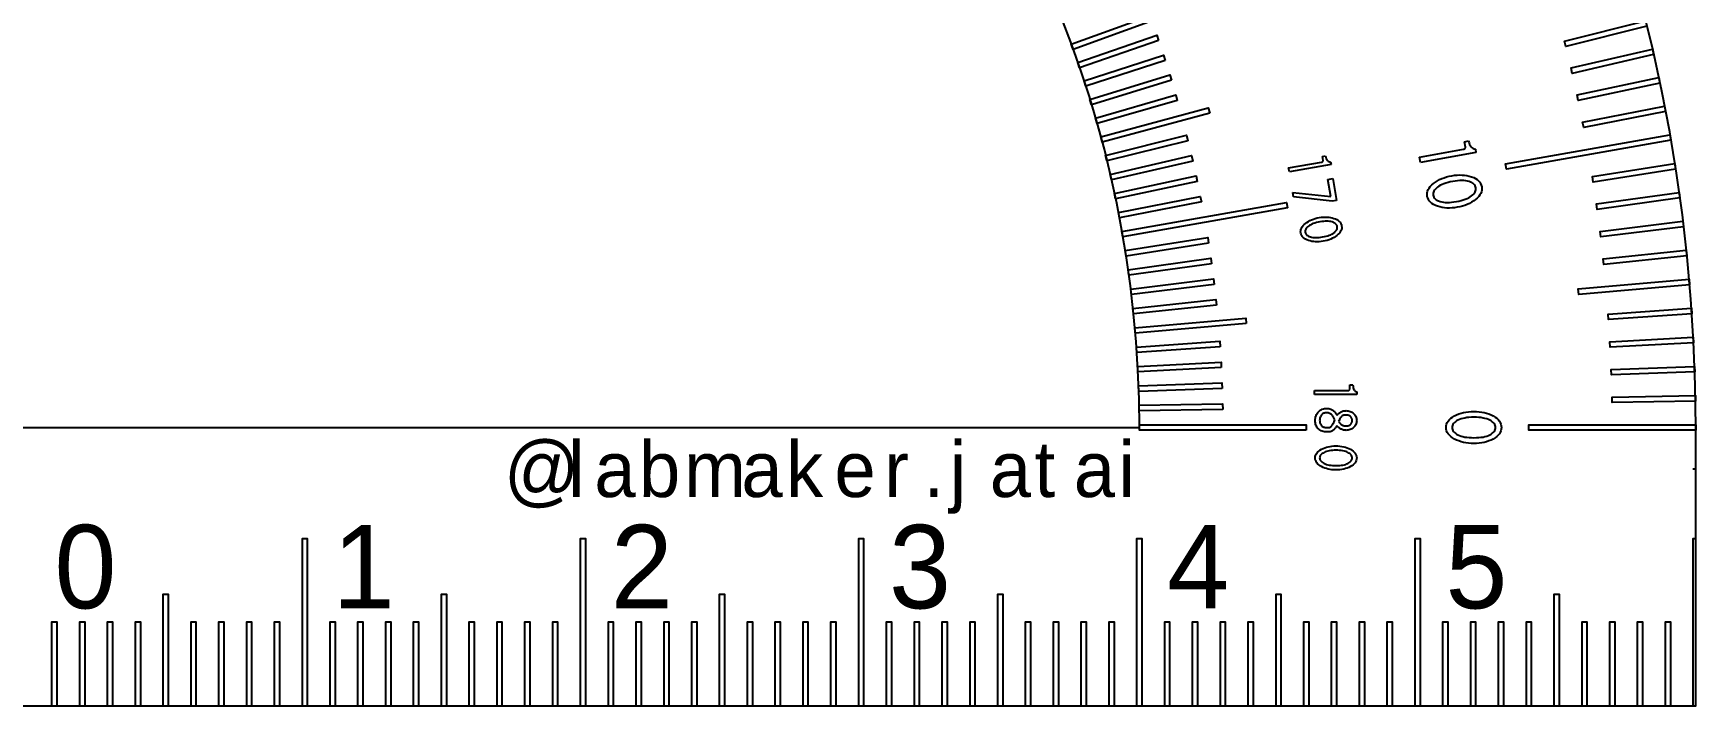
# Model space of a CAD drawing. Header units: millimetres. Extents: x -60 to 60, y -10 to 60.
# Drawn here: x 0.2 to 60, y -10 to 14.2 of the extents above; entities that cross this region are included whole.
import ezdxf

# ---------------------------------------------------------------- set-up
doc = ezdxf.new("R2010")
doc.units = ezdxf.units.MM
doc.layers.get('0').update_dxf_attribs({"linetype": 'CONTINUOUS'})
doc.styles.add('KOCHIGOTHIC', font='KOCHIGOTHIC')

msp = doc.modelspace()

# ---------------------------------------------------------------- linework, layer by layer
at = {"color": 7, "linetype": 'CONTINUOUS', "lineweight": -3}
for p, q in [((51.685, 10.27), (51.832, 10.296)), ((51.719, 10.077), (51.685, 10.27)), ((51.832, 10.296), (51.851, 10.23)), ((51.851, 10.23), (51.873, 10.172)), ((51.873, 10.172), (51.899, 10.123)), ((46.579, 9.74), (46.689, 9.759)), ((46.604, 9.595), (46.579, 9.74)), ((46.595, 9.557), (46.601, 9.565)), ((46.601, 9.565), (46.604, 9.574)), ((46.605, 9.584), (46.604, 9.595)), ((46.604, 9.574), (46.605, 9.584)), ((46.689, 9.759), (46.703, 9.71)), ((46.703, 9.71), (46.72, 9.667)), ((46.72, 9.667), (46.739, 9.63)), ((46.739, 9.63), (46.761, 9.599)), ((46.761, 9.599), (46.785, 9.575)), ((46.785, 9.575), (46.812, 9.557)), ((50.068, 9.72), (51.65, 9.999)), ((50.102, 9.526), (50.068, 9.72)), ((52.1, 9.878), (50.102, 9.526)), ((51.65, 9.999), (51.668, 10.004)), ((51.668, 10.004), (51.684, 10.009)), ((51.684, 10.009), (51.697, 10.017)), ((51.697, 10.017), (51.707, 10.026)), ((51.707, 10.026), (51.714, 10.037)), ((51.714, 10.037), (51.719, 10.048)), ((51.72, 10.062), (51.719, 10.077)), ((51.719, 10.048), (51.72, 10.062)), ((51.899, 10.123), (51.928, 10.082)), ((51.928, 10.082), (51.96, 10.05)), ((51.96, 10.05), (51.996, 10.025)), ((51.996, 10.025), (52.035, 10.01)), ((52.035, 10.01), (52.078, 10.004)), ((52.078, 10.004), (52.1, 9.878)), ((45.366, 9.328), (46.552, 9.537)), ((45.392, 9.182), (45.366, 9.328)), ((46.89, 9.446), (45.392, 9.182)), ((46.552, 9.537), (46.566, 9.54)), ((46.566, 9.54), (46.578, 9.544)), ((46.578, 9.544), (46.588, 9.55)), ((46.588, 9.55), (46.595, 9.557)), ((46.812, 9.557), (46.841, 9.545)), ((46.841, 9.545), (46.873, 9.54)), ((46.873, 9.54), (46.89, 9.446)), ((50.87, 8.944), (50.954, 8.976)), ((50.954, 8.976), (51.043, 9.004)), ((51.043, 9.004), (51.135, 9.029)), ((51.135, 9.029), (51.231, 9.048)), ((51.231, 9.048), (51.327, 9.062)), ((51.327, 9.062), (51.421, 9.071)), ((51.421, 9.071), (51.512, 9.075)), ((51.512, 9.075), (51.602, 9.073)), ((51.602, 9.073), (51.69, 9.066)), ((51.69, 9.066), (51.776, 9.052)), ((51.776, 9.052), (51.859, 9.034)), ((51.859, 9.034), (51.941, 9.01)), ((51.941, 9.01), (52.017, 8.981)), ((52.017, 8.981), (52.085, 8.947)), ((45.539, 8.294), (45.512, 8.449)), ((45.512, 8.449), (46.881, 8.302)), ((46.772, 8.918), (46.951, 8.949)), ((46.881, 8.302), (46.772, 8.918)), ((46.951, 8.949), (47.089, 8.163)), ((50.343, 8.37), (50.347, 8.429)), ((50.349, 8.307), (50.343, 8.37)), ((50.347, 8.429), (50.36, 8.489)), ((50.36, 8.489), (50.383, 8.547)), ((50.383, 8.547), (50.416, 8.604)), ((50.416, 8.604), (50.458, 8.66)), ((50.458, 8.66), (50.51, 8.715)), ((50.51, 8.715), (50.572, 8.768)), ((50.561, 8.421), (50.557, 8.384)), ((50.557, 8.384), (50.561, 8.345)), ((50.57, 8.459), (50.561, 8.421)), ((50.587, 8.496), (50.57, 8.459)), ((50.572, 8.768), (50.64, 8.819)), ((50.61, 8.532), (50.587, 8.496)), ((50.64, 8.568), (50.61, 8.532)), ((50.64, 8.819), (50.713, 8.865)), ((50.677, 8.604), (50.64, 8.568)), ((50.72, 8.639), (50.677, 8.604)), ((50.713, 8.865), (50.789, 8.907)), ((50.769, 8.673), (50.72, 8.639)), ((50.824, 8.704), (50.769, 8.673)), ((50.789, 8.907), (50.87, 8.944)), ((50.884, 8.733), (50.824, 8.704)), ((50.95, 8.759), (50.884, 8.733)), ((51.02, 8.784), (50.95, 8.759)), ((51.096, 8.805), (51.02, 8.784)), ((51.178, 8.824), (51.096, 8.805)), ((51.265, 8.842), (51.178, 8.824)), ((51.355, 8.855), (51.265, 8.842)), ((51.441, 8.865), (51.355, 8.855)), ((51.521, 8.872), (51.441, 8.865)), ((51.597, 8.873), (51.521, 8.872)), ((51.668, 8.871), (51.597, 8.873)), ((51.734, 8.864), (51.668, 8.871)), ((51.796, 8.854), (51.734, 8.864)), ((51.852, 8.839), (51.796, 8.854)), ((51.903, 8.82), (51.852, 8.839)), ((51.949, 8.799), (51.903, 8.82)), ((51.988, 8.775), (51.949, 8.799)), ((51.985, 8.357), (52.02, 8.393)), ((52.021, 8.749), (51.988, 8.775)), ((52.02, 8.393), (52.049, 8.428)), ((52.049, 8.72), (52.021, 8.749)), ((52.07, 8.687), (52.049, 8.72)), ((52.049, 8.428), (52.071, 8.465)), ((52.086, 8.654), (52.07, 8.687)), ((52.071, 8.465), (52.087, 8.501)), ((52.085, 8.947), (52.144, 8.909)), ((52.096, 8.615), (52.086, 8.654)), ((52.087, 8.501), (52.097, 8.539)), ((52.099, 8.578), (52.096, 8.615)), ((52.097, 8.539), (52.099, 8.578)), ((52.144, 8.909), (52.194, 8.866)), ((52.194, 8.866), (52.235, 8.82)), ((52.235, 8.82), (52.268, 8.768)), ((52.274, 8.414), (52.241, 8.357)), ((52.268, 8.768), (52.292, 8.714)), ((52.297, 8.472), (52.274, 8.414)), ((52.292, 8.714), (52.308, 8.653)), ((52.31, 8.531), (52.297, 8.472)), ((52.308, 8.653), (52.314, 8.592)), ((52.314, 8.592), (52.31, 8.531)), ((46.927, 8.134), (45.539, 8.294)), ((47.089, 8.163), (46.927, 8.134)), ((50.364, 8.248), (50.349, 8.307)), ((50.388, 8.193), (50.364, 8.248)), ((50.421, 8.141), (50.388, 8.193)), ((50.463, 8.095), (50.421, 8.141)), ((50.513, 8.052), (50.463, 8.095)), ((50.572, 8.014), (50.513, 8.052)), ((50.561, 8.345), (50.571, 8.308)), ((50.571, 8.308), (50.587, 8.273)), ((50.64, 7.98), (50.572, 8.014)), ((50.587, 8.273), (50.609, 8.241)), ((50.609, 8.241), (50.637, 8.212)), ((50.637, 8.212), (50.671, 8.185)), ((50.716, 7.951), (50.64, 7.98)), ((50.671, 8.185), (50.712, 8.162)), ((50.712, 8.162), (50.758, 8.141)), ((50.798, 7.926), (50.716, 7.951)), ((50.758, 8.141), (50.811, 8.123)), ((50.881, 7.908), (50.798, 7.926)), ((50.811, 8.123), (50.869, 8.108)), ((50.869, 8.108), (50.931, 8.096)), ((50.967, 7.895), (50.881, 7.908)), ((50.931, 8.096), (50.998, 8.09)), ((51.056, 7.887), (50.967, 7.895)), ((50.998, 8.09), (51.069, 8.087)), ((51.146, 7.885), (51.056, 7.887)), ((51.069, 8.087), (51.144, 8.089)), ((51.144, 8.089), (51.223, 8.095)), ((51.238, 7.888), (51.146, 7.885)), ((51.223, 8.095), (51.307, 8.105)), ((51.332, 7.897), (51.238, 7.888)), ((51.307, 8.105), (51.395, 8.119)), ((51.429, 7.912), (51.332, 7.897)), ((51.395, 8.119), (51.484, 8.136)), ((51.524, 7.931), (51.429, 7.912)), ((51.484, 8.136), (51.567, 8.156)), ((51.616, 7.955), (51.524, 7.931)), ((51.567, 8.156), (51.645, 8.178)), ((51.704, 7.983), (51.616, 7.955)), ((51.645, 8.178), (51.716, 8.201)), ((51.788, 8.016), (51.704, 7.983)), ((51.716, 8.201), (51.782, 8.228)), ((51.782, 8.228), (51.842, 8.257)), ((51.868, 8.054), (51.788, 8.016)), ((51.842, 8.257), (51.895, 8.289)), ((51.944, 8.096), (51.868, 8.054)), ((51.895, 8.289), (51.943, 8.322)), ((51.943, 8.322), (51.985, 8.357)), ((52.017, 8.141), (51.944, 8.096)), ((52.085, 8.192), (52.017, 8.141)), ((52.147, 8.246), (52.085, 8.192)), ((52.199, 8.301), (52.147, 8.246)), ((52.241, 8.357), (52.199, 8.301)), ((45.828, 7.169), (45.852, 7.212)), ((45.852, 7.212), (45.884, 7.254)), ((45.884, 7.254), (45.923, 7.294)), ((45.923, 7.294), (45.969, 7.334)), ((45.969, 7.334), (46.021, 7.372)), ((46.021, 7.185), (45.998, 7.158)), ((46.021, 7.372), (46.075, 7.407)), ((46.048, 7.211), (46.021, 7.185)), ((46.081, 7.238), (46.048, 7.211)), ((46.075, 7.407), (46.132, 7.439)), ((46.118, 7.263), (46.081, 7.238)), ((46.159, 7.286), (46.118, 7.263)), ((46.132, 7.439), (46.193, 7.466)), ((46.204, 7.308), (46.159, 7.286)), ((46.193, 7.466), (46.256, 7.491)), ((46.253, 7.327), (46.204, 7.308)), ((46.306, 7.346), (46.253, 7.327)), ((46.256, 7.491), (46.322, 7.512)), ((46.363, 7.362), (46.306, 7.346)), ((46.322, 7.512), (46.392, 7.53)), ((46.424, 7.376), (46.363, 7.362)), ((46.392, 7.53), (46.464, 7.544)), ((46.489, 7.39), (46.424, 7.376)), ((46.464, 7.544), (46.536, 7.555)), ((46.557, 7.4), (46.489, 7.39)), ((46.536, 7.555), (46.606, 7.562)), ((46.621, 7.407), (46.557, 7.4)), ((46.606, 7.562), (46.675, 7.564)), ((46.681, 7.412), (46.621, 7.407)), ((46.675, 7.564), (46.742, 7.563)), ((46.738, 7.413), (46.681, 7.412)), ((46.791, 7.412), (46.738, 7.413)), ((46.742, 7.563), (46.808, 7.558)), ((46.841, 7.406), (46.791, 7.412)), ((46.808, 7.558), (46.872, 7.547)), ((46.887, 7.399), (46.841, 7.406)), ((46.872, 7.547), (46.935, 7.534)), ((46.93, 7.387), (46.887, 7.399)), ((46.968, 7.374), (46.93, 7.387)), ((46.935, 7.534), (46.996, 7.515)), ((47.002, 7.358), (46.968, 7.374)), ((46.996, 7.515), (47.053, 7.494)), ((47.031, 7.34), (47.002, 7.358)), ((47.056, 7.32), (47.031, 7.34)), ((47.053, 7.494), (47.104, 7.469)), ((47.077, 7.298), (47.056, 7.32)), ((47.093, 7.274), (47.077, 7.298)), ((47.105, 7.249), (47.093, 7.274)), ((47.104, 7.469), (47.148, 7.44)), ((47.112, 7.22), (47.105, 7.249)), ((47.115, 7.191), (47.112, 7.22)), ((47.113, 7.162), (47.115, 7.191)), ((47.148, 7.44), (47.186, 7.408)), ((47.186, 7.408), (47.217, 7.373)), ((47.217, 7.373), (47.242, 7.334)), ((47.242, 7.334), (47.26, 7.294)), ((47.26, 7.294), (47.271, 7.248)), ((47.271, 7.248), (47.276, 7.202)), ((47.276, 7.202), (47.273, 7.157)), ((45.798, 7.036), (45.801, 7.08)), ((45.802, 6.989), (45.798, 7.036)), ((45.801, 7.08), (45.81, 7.125)), ((45.814, 6.944), (45.802, 6.989)), ((45.81, 7.125), (45.828, 7.169)), ((45.832, 6.903), (45.814, 6.944)), ((45.856, 6.864), (45.832, 6.903)), ((45.887, 6.829), (45.856, 6.864)), ((45.925, 6.798), (45.887, 6.829)), ((45.969, 6.769), (45.925, 6.798)), ((45.961, 7.074), (45.958, 7.047)), ((45.958, 7.047), (45.961, 7.017)), ((45.968, 7.103), (45.961, 7.074)), ((45.961, 7.017), (45.969, 6.989)), ((45.981, 7.13), (45.968, 7.103)), ((45.969, 6.989), (45.981, 6.963)), ((46.02, 6.743), (45.969, 6.769)), ((45.998, 7.158), (45.981, 7.13)), ((45.981, 6.963), (45.997, 6.939)), ((45.997, 6.939), (46.018, 6.917)), ((46.018, 6.917), (46.044, 6.897)), ((46.077, 6.721), (46.02, 6.743)), ((46.044, 6.897), (46.074, 6.88)), ((46.074, 6.88), (46.109, 6.864)), ((46.139, 6.703), (46.077, 6.721)), ((46.109, 6.864), (46.149, 6.85)), ((46.202, 6.689), (46.139, 6.703)), ((46.149, 6.85), (46.192, 6.839)), ((46.192, 6.839), (46.239, 6.831)), ((46.266, 6.679), (46.202, 6.689)), ((46.239, 6.831), (46.289, 6.826)), ((46.332, 6.673), (46.266, 6.679)), ((46.289, 6.826), (46.342, 6.824)), ((46.4, 6.672), (46.332, 6.673)), ((46.342, 6.824), (46.398, 6.825)), ((46.398, 6.825), (46.458, 6.83)), ((46.469, 6.675), (46.4, 6.672)), ((46.458, 6.83), (46.52, 6.837)), ((46.54, 6.681), (46.469, 6.675)), ((46.52, 6.837), (46.586, 6.848)), ((46.612, 6.692), (46.54, 6.681)), ((46.586, 6.848), (46.653, 6.861)), ((46.684, 6.707), (46.612, 6.692)), ((46.653, 6.861), (46.716, 6.875)), ((46.752, 6.725), (46.684, 6.707)), ((46.716, 6.875), (46.774, 6.891)), ((46.818, 6.746), (46.752, 6.725)), ((46.774, 6.891), (46.828, 6.909)), ((46.881, 6.77), (46.818, 6.746)), ((46.828, 6.909), (46.877, 6.929)), ((46.877, 6.929), (46.922, 6.951)), ((46.941, 6.798), (46.881, 6.77)), ((46.922, 6.951), (46.962, 6.975)), ((46.999, 6.83), (46.941, 6.798)), ((46.962, 6.975), (46.998, 7)), ((46.998, 7), (47.029, 7.026)), ((47.053, 6.864), (46.999, 6.83)), ((47.029, 7.026), (47.056, 7.053)), ((47.104, 6.902), (47.053, 6.864)), ((47.056, 7.053), (47.077, 7.079)), ((47.077, 7.079), (47.094, 7.107)), ((47.094, 7.107), (47.106, 7.134)), ((47.151, 6.943), (47.104, 6.902)), ((47.106, 7.134), (47.113, 7.162)), ((47.19, 6.984), (47.151, 6.943)), ((47.221, 7.026), (47.19, 6.984)), ((47.246, 7.069), (47.221, 7.026)), ((47.263, 7.112), (47.246, 7.069)), ((47.273, 7.157), (47.263, 7.112)), ((46.297, 1.184), (46.297, 1.332)), ((46.297, 1.332), (47.501, 1.332)), ((47.501, 1.332), (47.515, 1.333)), ((47.515, 1.333), (47.528, 1.335)), ((47.528, 1.335), (47.538, 1.338)), ((47.538, 1.338), (47.547, 1.344)), ((47.547, 1.344), (47.554, 1.351)), ((47.554, 1.351), (47.558, 1.359)), ((47.558, 1.359), (47.561, 1.369)), ((47.561, 1.369), (47.562, 1.38)), ((47.562, 1.38), (47.562, 1.527)), ((47.562, 1.527), (47.674, 1.527)), ((47.674, 1.527), (47.68, 1.476)), ((47.68, 1.476), (47.689, 1.43)), ((47.689, 1.43), (47.701, 1.391)), ((47.701, 1.391), (47.717, 1.357)), ((47.717, 1.357), (47.737, 1.329)), ((47.737, 1.329), (47.76, 1.306)), ((47.76, 1.306), (47.787, 1.29)), ((47.787, 1.29), (47.818, 1.279)), ((47.818, 1.279), (47.818, 1.184)), ((47.818, 1.184), (46.297, 1.184)), ((46.471, 0.594), (46.504, 0.618)), ((46.504, 0.618), (46.538, 0.638)), ((46.538, 0.638), (46.574, 0.655)), ((46.574, 0.655), (46.613, 0.668)), ((46.613, 0.668), (46.652, 0.677)), ((46.652, 0.677), (46.694, 0.682)), ((46.694, 0.682), (46.737, 0.684)), ((46.737, 0.684), (46.776, 0.683)), ((46.776, 0.683), (46.812, 0.679)), ((46.812, 0.679), (46.846, 0.672)), ((46.846, 0.672), (46.877, 0.664)), ((46.877, 0.664), (46.906, 0.652)), ((46.906, 0.652), (46.933, 0.638)), ((46.933, 0.638), (46.957, 0.621)), ((46.957, 0.621), (46.978, 0.602)), ((46.978, 0.602), (46.998, 0.581)), ((47.325, 0.593), (47.351, 0.599)), ((47.351, 0.599), (47.379, 0.602)), ((47.379, 0.602), (47.407, 0.604)), ((47.407, 0.604), (47.438, 0.605)), ((47.438, 0.605), (47.475, 0.604)), ((47.475, 0.604), (47.51, 0.599)), ((47.51, 0.599), (47.545, 0.591)), ((46.32, 0.255), (46.322, 0.302)), ((46.322, 0.208), (46.32, 0.255)), ((46.322, 0.302), (46.328, 0.347)), ((46.327, 0.163), (46.322, 0.208)), ((46.336, 0.122), (46.327, 0.163)), ((46.328, 0.347), (46.337, 0.39)), ((46.349, 0.082), (46.336, 0.122)), ((46.337, 0.39), (46.35, 0.429)), ((46.365, 0.045), (46.349, 0.082)), ((46.35, 0.429), (46.367, 0.467)), ((46.385, 0.011), (46.365, 0.045)), ((46.367, 0.467), (46.388, 0.502)), ((46.409, -0.02), (46.385, 0.011)), ((46.388, 0.502), (46.412, 0.536)), ((46.412, 0.536), (46.44, 0.566)), ((46.44, 0.566), (46.471, 0.594)), ((46.482, 0.285), (46.481, 0.255)), ((46.481, 0.255), (46.482, 0.226)), ((46.485, 0.313), (46.482, 0.285)), ((46.482, 0.226), (46.485, 0.198)), ((46.49, 0.34), (46.485, 0.313)), ((46.485, 0.198), (46.49, 0.171)), ((46.497, 0.365), (46.49, 0.34)), ((46.49, 0.171), (46.497, 0.146)), ((46.506, 0.389), (46.497, 0.365)), ((46.497, 0.146), (46.506, 0.124)), ((46.517, 0.411), (46.506, 0.389)), ((46.506, 0.124), (46.517, 0.102)), ((46.53, 0.433), (46.517, 0.411)), ((46.517, 0.102), (46.53, 0.082)), ((46.545, 0.452), (46.53, 0.433)), ((46.53, 0.082), (46.545, 0.064)), ((46.562, 0.47), (46.545, 0.452)), ((46.545, 0.064), (46.562, 0.049)), ((46.581, 0.485), (46.562, 0.47)), ((46.562, 0.049), (46.581, 0.034)), ((46.603, 0.498), (46.581, 0.485)), ((46.581, 0.034), (46.603, 0.023)), ((46.626, 0.509), (46.603, 0.498)), ((46.603, 0.023), (46.626, 0.013)), ((46.651, 0.516), (46.626, 0.509)), ((46.626, 0.013), (46.651, 0.006)), ((46.678, 0.522), (46.651, 0.516)), ((46.651, 0.006), (46.678, 0)), ((46.708, 0.525), (46.678, 0.522)), ((46.678, 0), (46.708, -0.004)), ((46.739, 0.527), (46.708, 0.525)), ((46.766, 0.525), (46.739, 0.527)), ((46.792, 0.522), (46.766, 0.525)), ((46.772, -0.004), (46.802, 0)), ((46.816, 0.516), (46.792, 0.522)), ((46.802, 0), (46.829, 0.005)), ((46.84, 0.508), (46.816, 0.516)), ((46.829, 0.005), (46.853, 0.013)), ((46.862, 0.497), (46.84, 0.508)), ((46.853, 0.013), (46.874, 0.022)), ((46.883, 0.483), (46.862, 0.497)), ((46.874, 0.022), (46.893, 0.034)), ((46.902, 0.467), (46.883, 0.483)), ((46.893, 0.034), (46.909, 0.047)), ((46.92, 0.449), (46.902, 0.467)), ((46.909, 0.047), (46.922, 0.063)), ((46.938, 0.43), (46.92, 0.449)), ((46.922, 0.063), (46.934, 0.081)), ((46.934, 0.081), (46.947, 0.101)), ((46.954, 0.41), (46.938, 0.43)), ((46.947, 0.101), (46.959, 0.124)), ((46.969, 0.389), (46.954, 0.41)), ((46.959, 0.124), (46.972, 0.149)), ((46.983, 0.367), (46.969, 0.389)), ((46.972, 0.149), (46.986, 0.177)), ((46.996, 0.345), (46.983, 0.367)), ((46.986, 0.177), (47, 0.206)), ((47.008, 0.322), (46.996, 0.345)), ((46.998, 0.581), (47.017, 0.56)), ((47, 0.206), (47.014, 0.239)), ((47.019, 0.298), (47.008, 0.322)), ((47.014, 0.239), (47.028, 0.274)), ((47.017, 0.56), (47.034, 0.539)), ((47.028, 0.274), (47.019, 0.298)), ((47.034, 0.539), (47.051, 0.518)), ((47.062, 0.015), (47.048, -0.004)), ((47.051, 0.518), (47.066, 0.496)), ((47.074, 0.034), (47.062, 0.015)), ((47.066, 0.496), (47.08, 0.474)), ((47.085, 0.053), (47.074, 0.034)), ((47.08, 0.474), (47.093, 0.453)), ((47.095, 0.071), (47.085, 0.053)), ((47.093, 0.453), (47.105, 0.431)), ((47.111, 0.052), (47.095, 0.071)), ((47.105, 0.431), (47.118, 0.449)), ((47.127, 0.034), (47.111, 0.052)), ((47.118, 0.449), (47.131, 0.466)), ((47.144, 0.017), (47.127, 0.034)), ((47.131, 0.466), (47.145, 0.482)), ((47.162, 0), (47.144, 0.017)), ((47.145, 0.482), (47.161, 0.499)), ((47.161, 0.499), (47.177, 0.513)), ((47.177, 0.255), (47.162, 0.219)), ((47.162, 0.219), (47.17, 0.202)), ((47.181, -0.015), (47.162, 0)), ((47.17, 0.202), (47.18, 0.186)), ((47.177, 0.513), (47.195, 0.528)), ((47.192, 0.287), (47.177, 0.255)), ((47.18, 0.186), (47.19, 0.17)), ((47.19, 0.17), (47.202, 0.155)), ((47.207, 0.317), (47.192, 0.287)), ((47.195, 0.528), (47.213, 0.542)), ((47.202, 0.155), (47.215, 0.142)), ((47.222, 0.342), (47.207, 0.317)), ((47.213, 0.542), (47.233, 0.555)), ((47.215, 0.142), (47.229, 0.128)), ((47.236, 0.364), (47.222, 0.342)), ((47.229, 0.128), (47.245, 0.115)), ((47.233, 0.555), (47.254, 0.566)), ((47.25, 0.383), (47.236, 0.364)), ((47.245, 0.115), (47.262, 0.102)), ((47.264, 0.397), (47.25, 0.383)), ((47.254, 0.566), (47.276, 0.577)), ((47.262, 0.102), (47.28, 0.091)), ((47.277, 0.409), (47.264, 0.397)), ((47.276, 0.577), (47.3, 0.585)), ((47.292, 0.418), (47.277, 0.409)), ((47.28, 0.091), (47.299, 0.081)), ((47.308, 0.426), (47.292, 0.418)), ((47.299, 0.081), (47.319, 0.073)), ((47.3, 0.585), (47.325, 0.593)), ((47.325, 0.433), (47.308, 0.426)), ((47.319, 0.073), (47.34, 0.066)), ((47.344, 0.438), (47.325, 0.433)), ((47.34, 0.066), (47.362, 0.062)), ((47.365, 0.442), (47.344, 0.438)), ((47.362, 0.062), (47.386, 0.058)), ((47.387, 0.446), (47.365, 0.442)), ((47.386, 0.058), (47.41, 0.055)), ((47.411, 0.448), (47.387, 0.446)), ((47.41, 0.055), (47.436, 0.055)), ((47.436, 0.448), (47.411, 0.448)), ((47.459, 0.448), (47.436, 0.448)), ((47.436, 0.055), (47.459, 0.055)), ((47.481, 0.445), (47.459, 0.448)), ((47.459, 0.055), (47.481, 0.058)), ((47.502, 0.441), (47.481, 0.445)), ((47.481, 0.058), (47.502, 0.062)), ((47.522, 0.435), (47.502, 0.441)), ((47.502, 0.062), (47.522, 0.068)), ((47.541, 0.428), (47.522, 0.435)), ((47.522, 0.068), (47.541, 0.075)), ((47.558, 0.419), (47.541, 0.428)), ((47.541, 0.075), (47.558, 0.083)), ((47.545, 0.591), (47.578, 0.58)), ((47.575, 0.408), (47.558, 0.419)), ((47.558, 0.083), (47.575, 0.094)), ((47.59, 0.395), (47.575, 0.408)), ((47.575, 0.094), (47.59, 0.106)), ((47.578, 0.58), (47.61, 0.565)), ((47.604, 0.381), (47.59, 0.395)), ((47.59, 0.106), (47.604, 0.12)), ((47.617, 0.366), (47.604, 0.381)), ((47.604, 0.12), (47.617, 0.134)), ((47.61, 0.565), (47.641, 0.548)), ((47.627, 0.35), (47.617, 0.366)), ((47.617, 0.134), (47.627, 0.151)), ((47.635, 0.333), (47.627, 0.35)), ((47.627, 0.151), (47.635, 0.168)), ((47.642, 0.314), (47.635, 0.333)), ((47.635, 0.168), (47.642, 0.187)), ((47.641, 0.548), (47.671, 0.527)), ((47.647, 0.295), (47.642, 0.314)), ((47.642, 0.187), (47.647, 0.208)), ((47.649, 0.274), (47.647, 0.295)), ((47.647, 0.208), (47.649, 0.229)), ((47.65, 0.251), (47.649, 0.274)), ((47.649, 0.229), (47.65, 0.251)), ((47.671, 0.527), (47.7, 0.504)), ((47.7, 0.504), (47.726, 0.477)), ((47.726, 0.024), (47.7, -0.002)), ((47.726, 0.477), (47.749, 0.449)), ((47.749, 0.052), (47.726, 0.024)), ((47.749, 0.449), (47.768, 0.42)), ((47.768, 0.081), (47.749, 0.052)), ((47.768, 0.42), (47.784, 0.389)), ((47.784, 0.112), (47.768, 0.081)), ((47.784, 0.389), (47.796, 0.357)), ((47.796, 0.144), (47.784, 0.112)), ((47.796, 0.357), (47.805, 0.324)), ((47.805, 0.178), (47.796, 0.144)), ((47.805, 0.324), (47.81, 0.288)), ((47.81, 0.214), (47.805, 0.178)), ((47.81, 0.288), (47.812, 0.251)), ((47.812, 0.251), (47.81, 0.214)), ((51.027, 0), (51.032, 0.063)), ((51.032, -0.061), (51.027, 0)), ((51.032, 0.063), (51.046, 0.121)), ((51.046, 0.121), (51.069, 0.178)), ((51.069, 0.178), (51.102, 0.23)), ((51.102, 0.23), (51.144, 0.281)), ((51.144, 0.281), (51.195, 0.329)), ((51.195, 0.329), (51.256, 0.374)), ((51.245, 0.04), (51.242, 0)), ((51.242, 0), (51.245, -0.038)), ((51.255, 0.076), (51.245, 0.04)), ((51.271, 0.112), (51.255, 0.076)), ((51.256, 0.374), (51.326, 0.415)), ((51.294, 0.145), (51.271, 0.112)), ((51.323, 0.177), (51.294, 0.145)), ((51.359, 0.207), (51.323, 0.177)), ((51.326, 0.415), (51.402, 0.453)), ((51.401, 0.236), (51.359, 0.207)), ((51.45, 0.262), (51.401, 0.236)), ((51.402, 0.453), (51.482, 0.486)), ((51.504, 0.287), (51.45, 0.262)), ((51.482, 0.486), (51.564, 0.515)), ((51.563, 0.308), (51.504, 0.287)), ((51.628, 0.327), (51.563, 0.308)), ((51.564, 0.515), (51.65, 0.536)), ((51.697, 0.34), (51.628, 0.327)), ((51.65, 0.536), (51.739, 0.554)), ((51.77, 0.353), (51.697, 0.34)), ((51.739, 0.554), (51.831, 0.566)), ((51.849, 0.36), (51.77, 0.353)), ((51.831, 0.566), (51.926, 0.574)), ((51.933, 0.365), (51.849, 0.36)), ((51.926, 0.574), (52.024, 0.577)), ((52.021, 0.368), (51.933, 0.365)), ((52.113, 0.365), (52.021, 0.368)), ((52.024, 0.577), (52.121, 0.574)), ((52.199, 0.36), (52.113, 0.365)), ((52.121, 0.574), (52.215, 0.566)), ((52.279, 0.353), (52.199, 0.36)), ((52.215, 0.566), (52.306, 0.554)), ((52.354, 0.34), (52.279, 0.353)), ((52.306, 0.554), (52.394, 0.536)), ((52.424, 0.327), (52.354, 0.34)), ((52.394, 0.536), (52.479, 0.515)), ((52.488, 0.308), (52.424, 0.327)), ((52.479, 0.515), (52.561, 0.486)), ((52.546, 0.287), (52.488, 0.308)), ((52.599, 0.262), (52.546, 0.287)), ((52.561, 0.486), (52.64, 0.453)), ((52.646, 0.236), (52.599, 0.262)), ((52.64, 0.453), (52.716, 0.415)), ((52.687, 0.207), (52.646, 0.236)), ((52.722, 0.177), (52.687, 0.207)), ((52.716, 0.415), (52.786, 0.374)), ((52.75, 0.145), (52.722, 0.177)), ((52.772, 0.112), (52.75, 0.145)), ((52.788, 0.076), (52.772, 0.112)), ((52.786, 0.374), (52.847, 0.329)), ((52.797, 0.04), (52.788, 0.076)), ((52.801, 0), (52.797, 0.04)), ((52.797, -0.038), (52.801, 0)), ((52.847, 0.329), (52.899, 0.281)), ((52.899, 0.281), (52.941, 0.23)), ((52.941, 0.23), (52.973, 0.178)), ((52.973, 0.178), (52.997, 0.121)), ((52.997, 0.121), (53.011, 0.063)), ((53.011, 0.063), (53.016, 0)), ((53.016, 0), (53.011, -0.061)), ((46.436, -0.05), (46.409, -0.02)), ((46.466, -0.076), (46.436, -0.05)), ((46.499, -0.098), (46.466, -0.076)), ((46.533, -0.118), (46.499, -0.098)), ((46.57, -0.134), (46.533, -0.118)), ((46.608, -0.146), (46.57, -0.134)), ((46.649, -0.155), (46.608, -0.146)), ((46.692, -0.16), (46.649, -0.155)), ((46.737, -0.162), (46.692, -0.16)), ((46.708, -0.004), (46.739, -0.004)), ((46.78, -0.16), (46.737, -0.162)), ((46.739, -0.004), (46.772, -0.004)), ((46.82, -0.157), (46.78, -0.16)), ((46.856, -0.151), (46.82, -0.157)), ((46.889, -0.142), (46.856, -0.151)), ((46.918, -0.131), (46.889, -0.142)), ((46.944, -0.117), (46.918, -0.131)), ((46.967, -0.101), (46.944, -0.117)), ((46.986, -0.082), (46.967, -0.101)), ((47.003, -0.062), (46.986, -0.082)), ((47.019, -0.043), (47.003, -0.062)), ((47.034, -0.023), (47.019, -0.043)), ((47.048, -0.004), (47.034, -0.023)), ((47.2, -0.029), (47.181, -0.015)), ((47.22, -0.043), (47.2, -0.029)), ((47.241, -0.055), (47.22, -0.043)), ((47.263, -0.066), (47.241, -0.055)), ((47.285, -0.076), (47.263, -0.066)), ((47.308, -0.084), (47.285, -0.076)), ((47.333, -0.091), (47.308, -0.084)), ((47.358, -0.096), (47.333, -0.091)), ((47.383, -0.099), (47.358, -0.096)), ((47.41, -0.102), (47.383, -0.099)), ((47.438, -0.103), (47.41, -0.102)), ((47.475, -0.101), (47.438, -0.103)), ((47.51, -0.096), (47.475, -0.101)), ((47.545, -0.088), (47.51, -0.096)), ((47.578, -0.077), (47.545, -0.088)), ((47.61, -0.064), (47.578, -0.077)), ((47.641, -0.046), (47.61, -0.064)), ((47.671, -0.025), (47.641, -0.046)), ((47.7, -0.002), (47.671, -0.025)), ((51.046, -0.12), (51.032, -0.061)), ((51.069, -0.176), (51.046, -0.12)), ((51.102, -0.229), (51.069, -0.176)), ((51.144, -0.279), (51.102, -0.229)), ((51.195, -0.327), (51.144, -0.279)), ((51.256, -0.372), (51.195, -0.327)), ((51.245, -0.038), (51.255, -0.075)), ((51.255, -0.075), (51.271, -0.111)), ((51.326, -0.415), (51.256, -0.372)), ((51.271, -0.111), (51.294, -0.143)), ((51.294, -0.143), (51.323, -0.176)), ((51.323, -0.176), (51.359, -0.206)), ((51.402, -0.453), (51.326, -0.415)), ((51.359, -0.206), (51.401, -0.235)), ((51.401, -0.235), (51.45, -0.262)), ((51.482, -0.485), (51.402, -0.453)), ((51.45, -0.262), (51.504, -0.286)), ((51.564, -0.513), (51.482, -0.485)), ((51.504, -0.286), (51.564, -0.309)), ((51.564, -0.309), (51.628, -0.327)), ((51.649, -0.537), (51.564, -0.513)), ((51.628, -0.327), (51.697, -0.342)), ((51.738, -0.554), (51.649, -0.537)), ((51.697, -0.342), (51.771, -0.352)), ((51.829, -0.567), (51.738, -0.554)), ((51.771, -0.352), (51.851, -0.36)), ((51.924, -0.574), (51.829, -0.567)), ((51.851, -0.36), (51.935, -0.365)), ((52.021, -0.577), (51.924, -0.574)), ((51.935, -0.365), (52.024, -0.366)), ((52.119, -0.574), (52.021, -0.577)), ((52.024, -0.366), (52.115, -0.365)), ((52.115, -0.365), (52.2, -0.36)), ((52.213, -0.567), (52.119, -0.574)), ((52.2, -0.36), (52.28, -0.352)), ((52.305, -0.554), (52.213, -0.567)), ((52.28, -0.352), (52.355, -0.342)), ((52.393, -0.537), (52.305, -0.554)), ((52.355, -0.342), (52.424, -0.327)), ((52.478, -0.513), (52.393, -0.537)), ((52.424, -0.327), (52.488, -0.309)), ((52.561, -0.485), (52.478, -0.513)), ((52.488, -0.309), (52.546, -0.286)), ((52.546, -0.286), (52.599, -0.262)), ((52.64, -0.453), (52.561, -0.485)), ((52.599, -0.262), (52.646, -0.235)), ((52.716, -0.415), (52.64, -0.453)), ((52.646, -0.235), (52.687, -0.206)), ((52.687, -0.206), (52.722, -0.176)), ((52.786, -0.372), (52.716, -0.415)), ((52.722, -0.176), (52.75, -0.143)), ((52.75, -0.143), (52.772, -0.111)), ((52.772, -0.111), (52.788, -0.075)), ((52.847, -0.327), (52.786, -0.372)), ((52.788, -0.075), (52.797, -0.038)), ((52.899, -0.279), (52.847, -0.327)), ((52.941, -0.229), (52.899, -0.279)), ((52.973, -0.176), (52.941, -0.229)), ((52.997, -0.12), (52.973, -0.176)), ((53.011, -0.061), (52.997, -0.12)), ((46.32, -1.094), (46.324, -1.047)), ((46.324, -1.14), (46.32, -1.094)), ((46.324, -1.047), (46.334, -1.004)), ((46.334, -1.184), (46.324, -1.14)), ((46.334, -1.004), (46.352, -0.961)), ((46.352, -1.226), (46.334, -1.184)), ((46.352, -0.961), (46.376, -0.922)), ((46.376, -0.922), (46.408, -0.884)), ((46.408, -0.884), (46.446, -0.848)), ((46.446, -0.848), (46.492, -0.814)), ((46.484, -1.064), (46.481, -1.094)), ((46.481, -1.094), (46.484, -1.123)), ((46.491, -1.038), (46.484, -1.064)), ((46.484, -1.123), (46.491, -1.151)), ((46.503, -1.011), (46.491, -1.038)), ((46.491, -1.151), (46.503, -1.177)), ((46.492, -0.814), (46.545, -0.783)), ((46.52, -0.986), (46.503, -1.011)), ((46.503, -1.177), (46.52, -1.202)), ((46.542, -0.962), (46.52, -0.986)), ((46.569, -0.94), (46.542, -0.962)), ((46.545, -0.783), (46.602, -0.755)), ((46.601, -0.918), (46.569, -0.94)), ((46.637, -0.898), (46.601, -0.918)), ((46.602, -0.755), (46.661, -0.73)), ((46.678, -0.879), (46.637, -0.898)), ((46.661, -0.73), (46.723, -0.709)), ((46.723, -0.864), (46.678, -0.879)), ((46.723, -0.709), (46.788, -0.692)), ((46.771, -0.85), (46.723, -0.864)), ((46.822, -0.839), (46.771, -0.85)), ((46.788, -0.692), (46.854, -0.679)), ((46.878, -0.83), (46.822, -0.839)), ((46.854, -0.679), (46.923, -0.67)), ((46.937, -0.824), (46.878, -0.83)), ((46.923, -0.67), (46.994, -0.664)), ((47, -0.821), (46.937, -0.824)), ((46.994, -0.664), (47.068, -0.662)), ((47.066, -0.819), (47, -0.821)), ((47.134, -0.821), (47.066, -0.819)), ((47.068, -0.662), (47.14, -0.664)), ((47.199, -0.824), (47.134, -0.821)), ((47.14, -0.664), (47.211, -0.67)), ((47.259, -0.83), (47.199, -0.824)), ((47.211, -0.67), (47.279, -0.679)), ((47.316, -0.839), (47.259, -0.83)), ((47.279, -0.679), (47.345, -0.692)), ((47.368, -0.85), (47.316, -0.839)), ((47.345, -0.692), (47.409, -0.709)), ((47.416, -0.864), (47.368, -0.85)), ((47.409, -0.709), (47.471, -0.73)), ((47.46, -0.879), (47.416, -0.864)), ((47.499, -0.898), (47.46, -0.879)), ((47.471, -0.73), (47.53, -0.755)), ((47.535, -0.918), (47.499, -0.898)), ((47.53, -0.755), (47.587, -0.783)), ((47.565, -0.94), (47.535, -0.918)), ((47.591, -0.962), (47.565, -0.94)), ((47.587, -0.783), (47.64, -0.814)), ((47.613, -0.986), (47.591, -0.962)), ((47.629, -1.011), (47.613, -0.986)), ((47.613, -1.202), (47.629, -1.177)), ((47.641, -1.038), (47.629, -1.011)), ((47.629, -1.177), (47.641, -1.151)), ((47.64, -0.814), (47.685, -0.848)), ((47.648, -1.064), (47.641, -1.038)), ((47.641, -1.151), (47.648, -1.123)), ((47.65, -1.094), (47.648, -1.064)), ((47.648, -1.123), (47.65, -1.094)), ((47.685, -0.848), (47.724, -0.884)), ((47.724, -0.884), (47.756, -0.922)), ((47.756, -0.922), (47.78, -0.961)), ((47.78, -0.961), (47.798, -1.004)), ((47.798, -1.184), (47.78, -1.226)), ((47.798, -1.004), (47.808, -1.047)), ((47.808, -1.14), (47.798, -1.184)), ((47.808, -1.047), (47.812, -1.094)), ((47.812, -1.094), (47.808, -1.14)), ((46.376, -1.266), (46.352, -1.226)), ((46.408, -1.304), (46.376, -1.266)), ((46.446, -1.34), (46.408, -1.304)), ((46.492, -1.374), (46.446, -1.34)), ((46.545, -1.406), (46.492, -1.374)), ((46.52, -1.202), (46.542, -1.226)), ((46.542, -1.226), (46.569, -1.249)), ((46.602, -1.434), (46.545, -1.406)), ((46.569, -1.249), (46.601, -1.271)), ((46.601, -1.271), (46.637, -1.291)), ((46.661, -1.459), (46.602, -1.434)), ((46.637, -1.291), (46.678, -1.309)), ((46.723, -1.48), (46.661, -1.459)), ((46.678, -1.309), (46.723, -1.326)), ((46.723, -1.326), (46.771, -1.339)), ((46.787, -1.497), (46.723, -1.48)), ((46.771, -1.339), (46.823, -1.351)), ((46.853, -1.51), (46.787, -1.497)), ((46.823, -1.351), (46.879, -1.359)), ((46.922, -1.52), (46.853, -1.51)), ((46.879, -1.359), (46.938, -1.365)), ((46.993, -1.525), (46.922, -1.52)), ((46.938, -1.365), (47.001, -1.368)), ((47.066, -1.527), (46.993, -1.525)), ((47.001, -1.368), (47.068, -1.369)), ((47.139, -1.525), (47.066, -1.527)), ((47.068, -1.369), (47.136, -1.368)), ((47.136, -1.368), (47.2, -1.365)), ((47.21, -1.52), (47.139, -1.525)), ((47.2, -1.365), (47.26, -1.359)), ((47.278, -1.51), (47.21, -1.52)), ((47.26, -1.359), (47.316, -1.351)), ((47.345, -1.497), (47.278, -1.51)), ((47.316, -1.351), (47.368, -1.339)), ((47.409, -1.48), (47.345, -1.497)), ((47.368, -1.339), (47.416, -1.326)), ((47.471, -1.459), (47.409, -1.48)), ((47.416, -1.326), (47.46, -1.309)), ((47.46, -1.309), (47.499, -1.291)), ((47.53, -1.434), (47.471, -1.459)), ((47.499, -1.291), (47.535, -1.271)), ((47.587, -1.406), (47.53, -1.434)), ((47.535, -1.271), (47.565, -1.249)), ((47.565, -1.249), (47.591, -1.226)), ((47.64, -1.374), (47.587, -1.406)), ((47.591, -1.226), (47.613, -1.202)), ((47.685, -1.34), (47.64, -1.374)), ((47.724, -1.304), (47.685, -1.34)), ((47.756, -1.266), (47.724, -1.304)), ((47.78, -1.226), (47.756, -1.266))]:
    msp.add_line(p, q, dxfattribs=at)
for p, q in [((-40, 0), (40, 0)), ((60, -10), (60, 0)), ((60, -1.5), (59.9, -1.5)), ((-60, -10), (60, -10))]:
    msp.add_line(p, q)
for points in [[(43.26, 15.639), (37.622, 13.587), (37.554, 13.775), (43.192, 15.827)], [(58.242, 14.418), (55.331, 13.693), (55.283, 13.887), (58.194, 14.612)], [(40.69, 13.905), (37.853, 12.928), (37.788, 13.117), (40.625, 14.094)], [(40.926, 13.193), (38.073, 12.266), (38.011, 12.456), (40.865, 13.383)], [(58.485, 13.4), (55.562, 12.725), (55.517, 12.92), (58.44, 13.595)], [(41.15, 12.476), (38.281, 11.599), (38.223, 11.79), (41.092, 12.668)], [(58.71, 12.377), (55.775, 11.753), (55.734, 11.949), (58.668, 12.573)], [(41.362, 11.756), (38.478, 10.929), (38.423, 11.122), (41.307, 11.949)], [(42.527, 11.291), (38.663, 10.256), (38.611, 10.449), (42.475, 11.485)], [(58.917, 11.35), (55.972, 10.778), (55.934, 10.974), (58.879, 11.547)], [(41.747, 10.306), (38.836, 9.58), (38.788, 9.774), (41.699, 10.5)], [(59.106, 10.32), (53.197, 9.279), (53.162, 9.475), (59.071, 10.517)], [(41.92, 9.575), (38.997, 8.901), (38.952, 9.095), (41.875, 9.77)], [(42.081, 8.842), (39.147, 8.219), (39.105, 8.414), (42.04, 9.038)], [(59.277, 9.287), (56.314, 8.818), (56.283, 9.016), (59.246, 9.485)], [(59.43, 8.251), (56.459, 7.834), (56.431, 8.032), (59.402, 8.449)], [(42.229, 8.107), (39.284, 7.534), (39.246, 7.731), (42.191, 8.303)], [(45.319, 7.889), (39.41, 6.847), (39.375, 7.044), (45.284, 8.086)], [(59.565, 7.213), (56.587, 6.847), (56.563, 7.046), (59.541, 7.411)], [(42.486, 6.628), (39.523, 6.159), (39.492, 6.356), (42.455, 6.825)], [(42.595, 5.885), (39.625, 5.468), (39.597, 5.666), (42.568, 6.083)], [(59.682, 6.172), (56.698, 5.859), (56.677, 6.058), (59.661, 6.371)], [(42.692, 5.141), (39.714, 4.776), (39.69, 4.974), (42.667, 5.34)], [(59.78, 5.13), (55.796, 4.781), (55.778, 4.98), (59.763, 5.329)], [(42.775, 4.395), (39.791, 4.082), (39.77, 4.281), (42.754, 4.594)], [(59.861, 4.086), (56.868, 3.876), (56.854, 4.076), (59.847, 4.285)], [(43.841, 3.735), (39.857, 3.387), (39.839, 3.586), (43.824, 3.934)], [(42.902, 2.9), (39.91, 2.691), (39.896, 2.89), (42.888, 3.099)], [(59.923, 3.04), (56.927, 2.883), (56.917, 3.083), (59.913, 3.24)], [(42.946, 2.151), (39.95, 1.994), (39.94, 2.193), (42.936, 2.35)], [(59.967, 1.994), (56.969, 1.889), (56.962, 2.089), (59.96, 2.194)], [(42.977, 1.401), (39.979, 1.296), (39.972, 1.496), (42.97, 1.601)], [(42.995, 0.65), (39.996, 0.598), (39.992, 0.798), (42.992, 0.85)], [(59.993, 0.947), (56.993, 0.895), (56.99, 1.095), (59.989, 1.147)], [(46, -0.1), (40, -0.1), (40, 0.1), (46, 0.1)], [(60, -0.1), (54, -0.1), (54, 0.1), (60, 0.1)], [(9.9, -10), (10.1, -10), (10.1, -4), (9.9, -4)], [(19.9, -10), (20.1, -10), (20.1, -4), (19.9, -4)], [(29.9, -10), (30.1, -10), (30.1, -4), (29.9, -4)], [(39.9, -10), (40.1, -10), (40.1, -4), (39.9, -4)], [(49.9, -10), (50.1, -10), (50.1, -4), (49.9, -4)], [(59.9, -10), (60, -10), (60, -4), (59.9, -4)], [(4.9, -10), (5.1, -10), (5.1, -6), (4.9, -6)], [(14.9, -10), (15.1, -10), (15.1, -6), (14.9, -6)], [(24.9, -10), (25.1, -10), (25.1, -6), (24.9, -6)], [(34.9, -10), (35.1, -10), (35.1, -6), (34.9, -6)], [(44.9, -10), (45.1, -10), (45.1, -6), (44.9, -6)], [(54.9, -10), (55.1, -10), (55.1, -6), (54.9, -6)], [(0.9, -10), (1.1, -10), (1.1, -7), (0.9, -7)], [(1.9, -10), (2.1, -10), (2.1, -7), (1.9, -7)], [(2.9, -10), (3.1, -10), (3.1, -7), (2.9, -7)], [(3.9, -10), (4.1, -10), (4.1, -7), (3.9, -7)], [(5.9, -10), (6.1, -10), (6.1, -7), (5.9, -7)], [(6.9, -10), (7.1, -10), (7.1, -7), (6.9, -7)], [(7.9, -10), (8.1, -10), (8.1, -7), (7.9, -7)], [(8.9, -10), (9.1, -10), (9.1, -7), (8.9, -7)], [(10.9, -10), (11.1, -10), (11.1, -7), (10.9, -7)], [(11.9, -10), (12.1, -10), (12.1, -7), (11.9, -7)], [(12.9, -10), (13.1, -10), (13.1, -7), (12.9, -7)], [(13.9, -10), (14.1, -10), (14.1, -7), (13.9, -7)], [(15.9, -10), (16.1, -10), (16.1, -7), (15.9, -7)], [(16.9, -10), (17.1, -10), (17.1, -7), (16.9, -7)], [(17.9, -10), (18.1, -10), (18.1, -7), (17.9, -7)], [(18.9, -10), (19.1, -10), (19.1, -7), (18.9, -7)], [(20.9, -10), (21.1, -10), (21.1, -7), (20.9, -7)], [(21.9, -10), (22.1, -10), (22.1, -7), (21.9, -7)], [(22.9, -10), (23.1, -10), (23.1, -7), (22.9, -7)], [(23.9, -10), (24.1, -10), (24.1, -7), (23.9, -7)], [(25.9, -10), (26.1, -10), (26.1, -7), (25.9, -7)], [(26.9, -10), (27.1, -10), (27.1, -7), (26.9, -7)], [(27.9, -10), (28.1, -10), (28.1, -7), (27.9, -7)], [(28.9, -10), (29.1, -10), (29.1, -7), (28.9, -7)], [(30.9, -10), (31.1, -10), (31.1, -7), (30.9, -7)], [(31.9, -10), (32.1, -10), (32.1, -7), (31.9, -7)], [(32.9, -10), (33.1, -10), (33.1, -7), (32.9, -7)], [(33.9, -10), (34.1, -10), (34.1, -7), (33.9, -7)], [(35.9, -10), (36.1, -10), (36.1, -7), (35.9, -7)], [(36.9, -10), (37.1, -10), (37.1, -7), (36.9, -7)], [(37.9, -10), (38.1, -10), (38.1, -7), (37.9, -7)], [(38.9, -10), (39.1, -10), (39.1, -7), (38.9, -7)], [(40.9, -10), (41.1, -10), (41.1, -7), (40.9, -7)], [(41.9, -10), (42.1, -10), (42.1, -7), (41.9, -7)], [(42.9, -10), (43.1, -10), (43.1, -7), (42.9, -7)], [(43.9, -10), (44.1, -10), (44.1, -7), (43.9, -7)], [(45.9, -10), (46.1, -10), (46.1, -7), (45.9, -7)], [(46.9, -10), (47.1, -10), (47.1, -7), (46.9, -7)], [(47.9, -10), (48.1, -10), (48.1, -7), (47.9, -7)], [(48.9, -10), (49.1, -10), (49.1, -7), (48.9, -7)], [(50.9, -10), (51.1, -10), (51.1, -7), (50.9, -7)], [(51.9, -10), (52.1, -10), (52.1, -7), (51.9, -7)], [(52.9, -10), (53.1, -10), (53.1, -7), (52.9, -7)], [(53.9, -10), (54.1, -10), (54.1, -7), (53.9, -7)], [(55.9, -10), (56.1, -10), (56.1, -7), (55.9, -7)], [(56.9, -10), (57.1, -10), (57.1, -7), (56.9, -7)], [(57.9, -10), (58.1, -10), (58.1, -7), (57.9, -7)], [(58.9, -10), (59.1, -10), (59.1, -7), (58.9, -7)]]:
    msp.add_lwpolyline(points, close=True)
for radius in [60, 40]:
    msp.add_arc((0, 0), radius, 0, 180)

# ---------------------------------------------------------------- texts
at = {"color": 7, "linetype": 'CONTINUOUS', "lineweight": -3, "style": 'KOCHIGOTHIC'}
for s, height, p in [('@', 2, (17.158, -2.5)), ('l', 2, (19.464, -2.5)), ('b', 2, (22.01, -2.5)), ('k', 2, (27.296, -2.5)), ('j', 2, (33.181, -2.5)), ('i', 2, (39.245, -2.5)), ('a', 2, (20.405, -2.5)), ('m', 2, (23.634, -2.5)), ('a', 2, (25.691, -2.5)), ('e', 2, (29.036, -2.5)), ('r', 2, (30.828, -2.5)), ('a', 2, (34.622, -2.5)), ('t', 2, (36.227, -2.5)), ('a', 2, (37.64, -2.5)), ('.', 2, (32.244, -2.5)), ('0', 3, (1, -6.5)), ('0', 3, (1, -6.5)), ('0', 3, (1, -6.5)), ('0', 3, (1, -6.5)), ('0', 3, (1, -6.5)), ('0', 3, (1, -6.5)), ('0', 3, (1, -6.5)), ('0', 3, (1, -6.5)), ('0', 3, (1, -6.5)), ('0', 3, (1, -6.5)), ('0', 3, (1, -6.5)), ('0', 3, (1, -6.5)), ('1', 3, (11, -6.5)), ('1', 3, (11, -6.5)), ('1', 3, (11, -6.5)), ('1', 3, (11, -6.5)), ('1', 3, (11, -6.5)), ('1', 3, (11, -6.5)), ('1', 3, (11, -6.5)), ('1', 3, (11, -6.5)), ('1', 3, (11, -6.5)), ('1', 3, (11, -6.5)), ('1', 3, (11, -6.5)), ('1', 3, (11, -6.5)), ('2', 3, (21, -6.5)), ('2', 3, (21, -6.5)), ('2', 3, (21, -6.5)), ('2', 3, (21, -6.5)), ('2', 3, (21, -6.5)), ('2', 3, (21, -6.5)), ('2', 3, (21, -6.5)), ('2', 3, (21, -6.5)), ('2', 3, (21, -6.5)), ('2', 3, (21, -6.5)), ('2', 3, (21, -6.5)), ('2', 3, (21, -6.5)), ('3', 3, (31, -6.5)), ('3', 3, (31, -6.5)), ('3', 3, (31, -6.5)), ('3', 3, (31, -6.5)), ('3', 3, (31, -6.5)), ('3', 3, (31, -6.5)), ('3', 3, (31, -6.5)), ('3', 3, (31, -6.5)), ('3', 3, (31, -6.5)), ('3', 3, (31, -6.5)), ('3', 3, (31, -6.5)), ('3', 3, (31, -6.5)), ('4', 3, (41, -6.5)), ('4', 3, (41, -6.5)), ('4', 3, (41, -6.5)), ('4', 3, (41, -6.5)), ('4', 3, (41, -6.5)), ('4', 3, (41, -6.5)), ('4', 3, (41, -6.5)), ('4', 3, (41, -6.5)), ('4', 3, (41, -6.5)), ('4', 3, (41, -6.5)), ('4', 3, (41, -6.5)), ('4', 3, (41, -6.5)), ('5', 3, (51, -6.5)), ('5', 3, (51, -6.5)), ('5', 3, (51, -6.5)), ('5', 3, (51, -6.5)), ('5', 3, (51, -6.5)), ('5', 3, (51, -6.5)), ('5', 3, (51, -6.5)), ('5', 3, (51, -6.5)), ('5', 3, (51, -6.5)), ('5', 3, (51, -6.5)), ('5', 3, (51, -6.5)), ('5', 3, (51, -6.5))]:
    msp.add_text(s, height=height, dxfattribs=at).set_placement(p)

doc.saveas('drawing.dxf')
